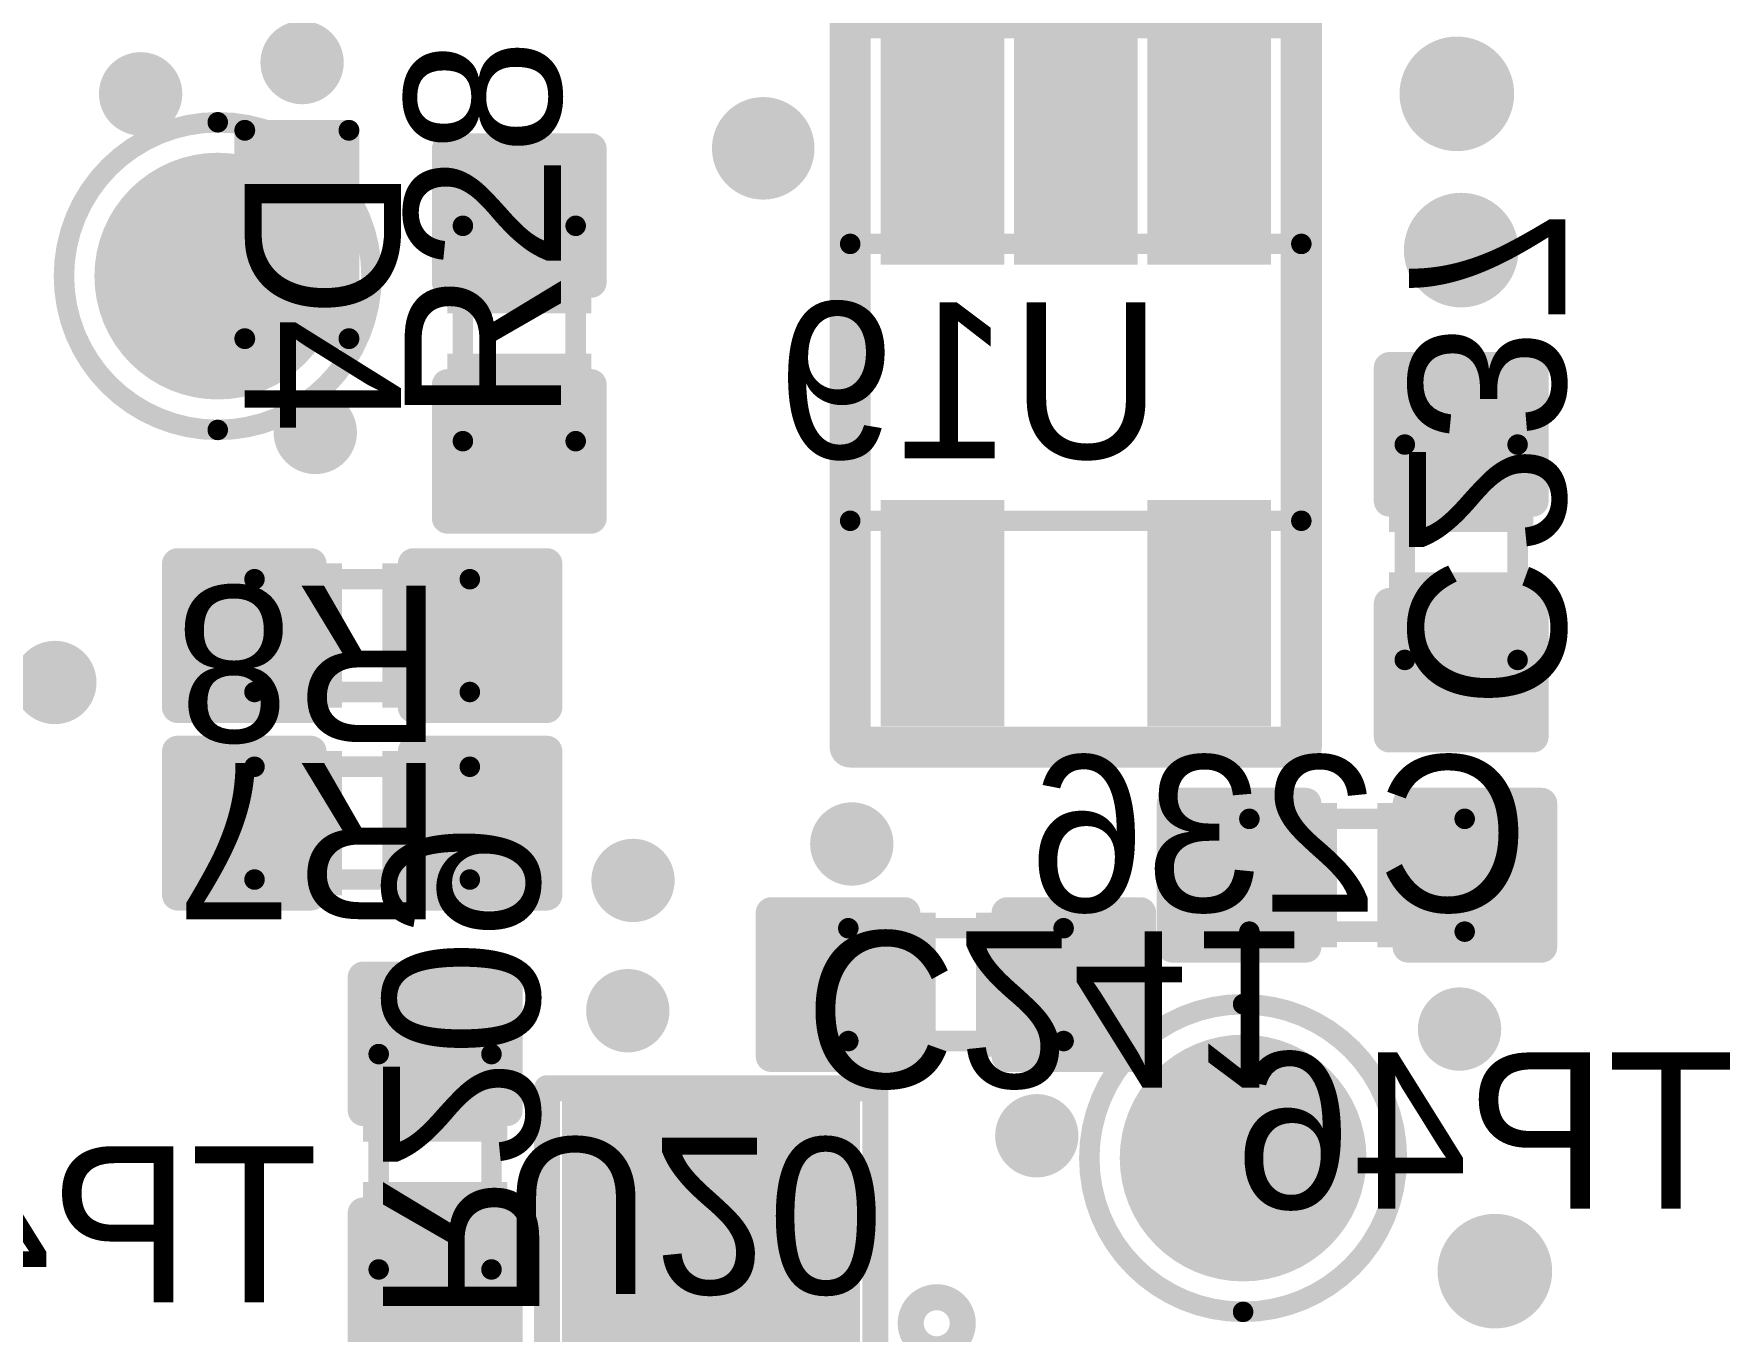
# Model space of a CAD drawing. Extents: x 722 to 1072, y 754 to 1061.
# Drawn here: x 796.27 to 804.54, y 1043.95 to 1050.28 of the extents above; entities that cross this region are included whole.
import ezdxf

# ---------------------------------------------------------------- set-up
doc = ezdxf.new("R2010")
doc.units = 0
doc.layers.get('0').update_dxf_attribs({"linetype": 'CONTINUOUS'})
for name, color, linetype in [('BOTTOMOVERLAY', 54, 'CONTINUOUS'), ('BOTTOMPASTE', 16, 'CONTINUOUS'), ('BOTTOMSOLDER', 6, 'CONTINUOUS'), ('MECHANICAL13', 56, 'CONTINUOUS'), ('MULTILAYER', 9, 'CONTINUOUS'), ('TOPOVERLAY', 2, 'CONTINUOUS'), ('TOPPASTE', 8, 'CONTINUOUS'), ('TOPSOLDER', 216, 'CONTINUOUS'), ('VIAHOLELAYER', 16, 'CONTINUOUS')]:
    doc.layers.add(name, color=color, linetype=linetype)

# ---------------------------------------------------------------- blocks, each defined once
blk = doc.blocks.new('R_0402_B_14')
at = {"layer": 'BOTTOMOVERLAY', "const_width": 0.1524}
for points in [[(-0.9001, -0.3499), (-0.9001, 0.3501)], [(-0.2501, 0.3501), (-0.9001, 0.3501)], [(0.8999, 0.3501), (0.2499, 0.3501)], [(0.8999, -0.3499), (0.8999, 0.3501)], [(-0.2501, -0.3499), (-0.9001, -0.3499)], [(0.8999, -0.3499), (0.2499, -0.3499)]]:
    blk.add_lwpolyline(points, dxfattribs=at)
at = {"layer": 'BOTTOMOVERLAY', "const_width": 0.0762}
for points in [[(-0.9382, 0.3501, 1), (-0.862, 0.3501, 1)], [(-0.9382, 0.3501, 1), (-0.862, 0.3501, 1)], [(-0.2882, 0.3501, 1), (-0.212, 0.3501, 1)], [(0.2118, 0.3501, 1), (0.288, 0.3501, 1)], [(0.8618, 0.3501, 1), (0.938, 0.3501, 1)], [(0.8618, 0.3501, 1), (0.938, 0.3501, 1)], [(-0.9382, -0.3499, 1), (-0.862, -0.3499, 1)], [(-0.9382, -0.3499, 1), (-0.862, -0.3499, 1)], [(-0.2882, -0.3499, 1), (-0.212, -0.3499, 1)], [(0.2118, -0.3499, 1), (0.288, -0.3499, 1)], [(0.8618, -0.3499, 1), (0.938, -0.3499, 1)], [(0.8618, -0.3499, 1), (0.938, -0.3499, 1)]]:
    blk.add_lwpolyline(points, format="xyb", close=True, dxfattribs=at)
at = {"layer": 'BOTTOMPASTE'}
for points in [[(-0.8, 0.25), (-0.8, -0.25), (-0.2, 0.25), (-0.2, -0.25)], [(0.2, 0.25), (0.2, -0.25), (0.8, 0.25), (0.8, -0.25)]]:
    blk.add_solid(points, dxfattribs=at)
at = {"layer": 'BOTTOMSOLDER'}
for points in [[(-0.9016, 0.3516), (-0.9016, -0.3516), (-0.0984, 0.3516), (-0.0984, -0.3516)], [(0.0984, 0.3516), (0.0984, -0.3516), (0.9016, 0.3516), (0.9016, -0.3516)]]:
    blk.add_solid(points, dxfattribs=at)
at = {"layer": 'MECHANICAL13', "const_width": 0.1}
for points in [[(-0.525, -0.275), (-0.525, 0.275)], [(0.525, 0.275), (-0.525, 0.275)], [(0.525, -0.275), (0.525, 0.275)], [(0.525, -0.275), (-0.525, -0.275)]]:
    blk.add_lwpolyline(points, dxfattribs=at)
at = {"layer": 'MECHANICAL13', "const_width": 0.05}
for points in [[(-0.55, 0.275, 1), (-0.5, 0.275, 1)], [(-0.55, 0.275, 1), (-0.5, 0.275, 1)], [(0.5, 0.275, 1), (0.55, 0.275, 1)], [(0.5, 0.275, 1), (0.55, 0.275, 1)], [(-0.55, -0.275, 1), (-0.5, -0.275, 1)], [(-0.55, -0.275, 1), (-0.5, -0.275, 1)], [(0.5, -0.275, 1), (0.55, -0.275, 1)], [(0.5, -0.275, 1), (0.55, -0.275, 1)]]:
    blk.add_lwpolyline(points, format="xyb", close=True, dxfattribs=at)
blk = doc.blocks.new('C_0402_B_34')
at = {"layer": 'BOTTOMOVERLAY', "const_width": 0.1524}
for points in [[(-0.9001, 0.3501), (-0.2501, 0.3501)], [(-0.9001, -0.3499), (-0.9001, 0.3501)], [(0.2499, 0.3501), (0.8999, 0.3501)], [(0.8999, -0.3499), (0.8999, 0.3501)], [(-0.9001, -0.3499), (-0.2501, -0.3499)], [(0.2499, -0.3499), (0.8999, -0.3499)]]:
    blk.add_lwpolyline(points, dxfattribs=at)
at = {"layer": 'BOTTOMOVERLAY', "const_width": 0.0762}
for points in [[(-0.9382, 0.3501, 1), (-0.862, 0.3501, 1)], [(-0.9382, 0.3501, 1), (-0.862, 0.3501, 1)], [(-0.2882, 0.3501, 1), (-0.212, 0.3501, 1)], [(0.2118, 0.3501, 1), (0.288, 0.3501, 1)], [(0.8618, 0.3501, 1), (0.938, 0.3501, 1)], [(0.8618, 0.3501, 1), (0.938, 0.3501, 1)], [(-0.9382, -0.3499, 1), (-0.862, -0.3499, 1)], [(-0.9382, -0.3499, 1), (-0.862, -0.3499, 1)], [(-0.2882, -0.3499, 1), (-0.212, -0.3499, 1)], [(0.2118, -0.3499, 1), (0.288, -0.3499, 1)], [(0.8618, -0.3499, 1), (0.938, -0.3499, 1)], [(0.8618, -0.3499, 1), (0.938, -0.3499, 1)]]:
    blk.add_lwpolyline(points, format="xyb", close=True, dxfattribs=at)
at = {"layer": 'BOTTOMPASTE'}
for points in [[(-0.8, 0.25), (-0.8, -0.25), (-0.2, 0.25), (-0.2, -0.25)], [(0.2, 0.25), (0.2, -0.25), (0.8, 0.25), (0.8, -0.25)]]:
    blk.add_solid(points, dxfattribs=at)
at = {"layer": 'BOTTOMSOLDER'}
for points in [[(-0.9016, 0.3516), (-0.9016, -0.3516), (-0.0984, 0.3516), (-0.0984, -0.3516)], [(0.0984, 0.3516), (0.0984, -0.3516), (0.9016, 0.3516), (0.9016, -0.3516)]]:
    blk.add_solid(points, dxfattribs=at)
at = {"layer": 'MECHANICAL13', "const_width": 0.1}
for points in [[(-0.525, 0.275), (0.525, 0.275)], [(-0.525, -0.275), (-0.525, 0.275)], [(0.525, -0.275), (0.525, 0.275)], [(-0.525, -0.275), (0.525, -0.275)]]:
    blk.add_lwpolyline(points, dxfattribs=at)
at = {"layer": 'MECHANICAL13', "const_width": 0.05}
for points in [[(-0.55, 0.275, 1), (-0.5, 0.275, 1)], [(-0.55, 0.275, 1), (-0.5, 0.275, 1)], [(0.5, 0.275, 1), (0.55, 0.275, 1)], [(0.5, 0.275, 1), (0.55, 0.275, 1)], [(-0.55, -0.275, 1), (-0.5, -0.275, 1)], [(-0.55, -0.275, 1), (-0.5, -0.275, 1)], [(0.5, -0.275, 1), (0.55, -0.275, 1)], [(0.5, -0.275, 1), (0.55, -0.275, 1)]]:
    blk.add_lwpolyline(points, format="xyb", close=True, dxfattribs=at)
blk = doc.blocks.new('DQE_B_37')
at = {"layer": 'BOTTOMOVERLAY', "const_width": 0.127}
for points in [[(-0.8, 0.765), (-0.8, -0.765)], [(0.8, 0.765), (-0.8, 0.765)], [(0.8, 0.765), (0.8, -0.765)], [(0.8, -0.765), (-0.8, -0.765)]]:
    blk.add_lwpolyline(points, dxfattribs=at)
at = {"layer": 'BOTTOMOVERLAY'}
for points, const_width in [([(-0.8318, 0.765, 1), (-0.7683, 0.765, 1)], 0.0635), ([(-0.8318, 0.765, 1), (-0.7683, 0.765, 1)], 0.0635), ([(0.7683, 0.765, 1), (0.8318, 0.765, 1)], 0.0635), ([(0.7683, 0.765, 1), (0.8318, 0.765, 1)], 0.0635), ([(-0.973, 0.381, 1), (-1.227, 0.381, 1)], 0.127), ([(-1.2588, 0.381, 1), (-1.1953, 0.381, 1)], 0.0635), ([(-1.0048, 0.381, 1), (-0.9413, 0.381, 1)], 0.0635), ([(-0.8318, -0.765, 1), (-0.7683, -0.765, 1)], 0.0635), ([(-0.8318, -0.765, 1), (-0.7683, -0.765, 1)], 0.0635), ([(0.7683, -0.765, 1), (0.8318, -0.765, 1)], 0.0635), ([(0.7683, -0.765, 1), (0.8318, -0.765, 1)], 0.0635)]:
    blk.add_lwpolyline(points, format="xyb", close=True, dxfattribs=dict(at, const_width=const_width))
at = {"layer": 'BOTTOMPASTE'}
for points in [[(-0.625, 0.6), (-0.625, 0.07), (-0.425, 0.6), (-0.425, 0.07)], [(-0.275, 0.6), (-0.275, 0.07), (-0.075, 0.6), (-0.075, 0.07)], [(0.075, 0.6), (0.075, 0.07), (0.275, 0.6), (0.275, 0.07)], [(0.425, 0.6), (0.425, 0.07), (0.625, 0.6), (0.625, 0.07)], [(-0.625, -0.07), (-0.625, -0.6), (-0.425, -0.07), (-0.425, -0.6)], [(-0.275, -0.07), (-0.275, -0.6), (-0.075, -0.07), (-0.075, -0.6)], [(0.075, -0.07), (0.075, -0.6), (0.275, -0.07), (0.275, -0.6)], [(0.425, -0.07), (0.425, -0.6), (0.625, -0.07), (0.625, -0.6)]]:
    blk.add_solid(points, dxfattribs=at)
at = {"layer": 'BOTTOMSOLDER'}
for points in [[(-0.7266, 0.7016), (-0.7266, -0.0316), (-0.3234, 0.7016), (-0.3234, -0.0316)], [(-0.3766, 0.7016), (-0.3766, -0.0316), (0.0266, 0.7016), (0.0266, -0.0316)], [(-0.0266, 0.7016), (-0.0266, -0.0316), (0.3766, 0.7016), (0.3766, -0.0316)], [(0.3234, 0.7016), (0.3234, -0.0316), (0.7266, 0.7016), (0.7266, -0.0316)], [(-0.7266, 0.0316), (-0.7266, -0.7016), (-0.3234, 0.0316), (-0.3234, -0.7016)], [(-0.3766, 0.0316), (-0.3766, -0.7016), (0.0266, 0.0316), (0.0266, -0.7016)], [(-0.0266, 0.0316), (-0.0266, -0.7016), (0.3766, 0.0316), (0.3766, -0.7016)], [(0.3234, 0.0316), (0.3234, -0.7016), (0.7266, 0.0316), (0.7266, -0.7016)]]:
    blk.add_solid(points, dxfattribs=at)
blk = doc.blocks.new('TESTPOINT2_B_67')
at = {"layer": 'BOTTOMOVERLAY'}
for points, const_width in [([(0.75, 0, 1), (-0.75, 0, 1)], 0.1), ([(-0.775, 0, 1), (-0.725, 0, 1)], 0.05), ([(0.725, 0, 1), (0.775, 0, 1)], 0.05)]:
    blk.add_lwpolyline(points, format="xyb", close=True, dxfattribs=dict(at, const_width=const_width))
at = {"layer": 'BOTTOMPASTE', "const_width": 0.5}
blk.add_lwpolyline([(-0.25, 0, 1), (0.25, 0, 1)], format="xyb", close=True, dxfattribs=at)
at = {"layer": 'BOTTOMSOLDER', "const_width": 0.6016}
blk.add_lwpolyline([(-0.3008, 0, 1), (0.3008, 0, 1)], format="xyb", close=True, dxfattribs=at)
blk = doc.blocks.new('0201_202')
at = {"layer": 'TOPOVERLAY', "const_width": 0.1016}
for points in [[(-0.508, 0.254), (0.508, 0.254)], [(-0.508, 0.254), (-0.508, -0.254)], [(0.508, 0.254), (0.508, -0.254)], [(-0.508, -0.254), (0.508, -0.254)]]:
    blk.add_lwpolyline(points, dxfattribs=at)
at = {"layer": 'TOPOVERLAY', "const_width": 0.0508}
for points in [[(-0.5334, 0.254, 1), (-0.4826, 0.254, 1)], [(-0.5334, 0.254, 1), (-0.4826, 0.254, 1)], [(0.4826, 0.254, 1), (0.5334, 0.254, 1)], [(0.4826, 0.254, 1), (0.5334, 0.254, 1)], [(-0.5334, -0.254, 1), (-0.4826, -0.254, 1)], [(-0.5334, -0.254, 1), (-0.4826, -0.254, 1)], [(0.4826, -0.254, 1), (0.5334, -0.254, 1)], [(0.4826, -0.254, 1), (0.5334, -0.254, 1)]]:
    blk.add_lwpolyline(points, format="xyb", close=True, dxfattribs=at)
at = {"layer": 'TOPPASTE'}
for points in [[(-0.09, -0.175), (-0.09, 0.175), (-0.44, -0.175), (-0.44, 0.175)], [(0.44, -0.175), (0.44, 0.175), (0.09, -0.175), (0.09, 0.175)]]:
    blk.add_solid(points, dxfattribs=at)
at = {"layer": 'TOPSOLDER'}
for points in [[(0.0116, -0.2766), (0.0116, 0.2766), (-0.5416, -0.2766), (-0.5416, 0.2766)], [(0.5416, -0.2766), (0.5416, 0.2766), (-0.0116, -0.2766), (-0.0116, 0.2766)]]:
    blk.add_solid(points, dxfattribs=at)
blk = doc.blocks.new('R_0402_235')
at = {"layer": 'MECHANICAL13', "const_width": 0.1}
for points in [[(-0.525, -0.275), (-0.525, 0.275)], [(0.525, 0.275), (-0.525, 0.275)], [(0.525, -0.275), (0.525, 0.275)], [(0.525, -0.275), (-0.525, -0.275)]]:
    blk.add_lwpolyline(points, dxfattribs=at)
at = {"layer": 'MECHANICAL13', "const_width": 0.05}
for points in [[(-0.55, 0.275, 1), (-0.5, 0.275, 1)], [(-0.55, 0.275, 1), (-0.5, 0.275, 1)], [(0.5, 0.275, 1), (0.55, 0.275, 1)], [(0.5, 0.275, 1), (0.55, 0.275, 1)], [(-0.55, -0.275, 1), (-0.5, -0.275, 1)], [(-0.55, -0.275, 1), (-0.5, -0.275, 1)], [(0.5, -0.275, 1), (0.55, -0.275, 1)], [(0.5, -0.275, 1), (0.55, -0.275, 1)]]:
    blk.add_lwpolyline(points, format="xyb", close=True, dxfattribs=at)
at = {"layer": 'TOPOVERLAY', "const_width": 0.1524}
for points in [[(-0.9001, -0.3501), (-0.9001, 0.3499)], [(-0.2501, 0.3499), (-0.9001, 0.3499)], [(0.8999, 0.3499), (0.2499, 0.3499)], [(0.8999, -0.3501), (0.8999, 0.3499)], [(-0.2501, -0.3501), (-0.9001, -0.3501)], [(0.8999, -0.3501), (0.2499, -0.3501)]]:
    blk.add_lwpolyline(points, dxfattribs=at)
at = {"layer": 'TOPOVERLAY', "const_width": 0.0762}
for points in [[(-0.9382, 0.3499, 1), (-0.862, 0.3499, 1)], [(-0.9382, 0.3499, 1), (-0.862, 0.3499, 1)], [(-0.2882, 0.3499, 1), (-0.212, 0.3499, 1)], [(0.2118, 0.3499, 1), (0.288, 0.3499, 1)], [(0.8618, 0.3499, 1), (0.938, 0.3499, 1)], [(0.8618, 0.3499, 1), (0.938, 0.3499, 1)], [(-0.9382, -0.3501, 1), (-0.862, -0.3501, 1)], [(-0.9382, -0.3501, 1), (-0.862, -0.3501, 1)], [(-0.2882, -0.3501, 1), (-0.212, -0.3501, 1)], [(0.2118, -0.3501, 1), (0.288, -0.3501, 1)], [(0.8618, -0.3501, 1), (0.938, -0.3501, 1)], [(0.8618, -0.3501, 1), (0.938, -0.3501, 1)]]:
    blk.add_lwpolyline(points, format="xyb", close=True, dxfattribs=at)
at = {"layer": 'TOPPASTE'}
for points in [[(-0.2, -0.25), (-0.2, 0.25), (-0.8, -0.25), (-0.8, 0.25)], [(0.8, -0.25), (0.8, 0.25), (0.2, -0.25), (0.2, 0.25)]]:
    blk.add_solid(points, dxfattribs=at)
at = {"layer": 'TOPSOLDER'}
for points in [[(-0.0984, -0.3516), (-0.0984, 0.3516), (-0.9016, -0.3516), (-0.9016, 0.3516)], [(0.9016, -0.3516), (0.9016, 0.3516), (0.0984, -0.3516), (0.0984, 0.3516)]]:
    blk.add_solid(points, dxfattribs=at)
blk = doc.blocks.new('R_0402_252')
at = {"layer": 'MECHANICAL13', "const_width": 0.1}
for points in [[(0.525, 0.275), (-0.525, 0.275)], [(-0.525, 0.275), (-0.525, -0.275)], [(0.525, 0.275), (0.525, -0.275)], [(0.525, -0.275), (-0.525, -0.275)]]:
    blk.add_lwpolyline(points, dxfattribs=at)
at = {"layer": 'MECHANICAL13', "const_width": 0.05}
for points in [[(-0.55, 0.275, 1), (-0.5, 0.275, 1)], [(-0.55, 0.275, 1), (-0.5, 0.275, 1)], [(0.5, 0.275, 1), (0.55, 0.275, 1)], [(0.5, 0.275, 1), (0.55, 0.275, 1)], [(-0.55, -0.275, 1), (-0.5, -0.275, 1)], [(-0.55, -0.275, 1), (-0.5, -0.275, 1)], [(0.5, -0.275, 1), (0.55, -0.275, 1)], [(0.5, -0.275, 1), (0.55, -0.275, 1)]]:
    blk.add_lwpolyline(points, format="xyb", close=True, dxfattribs=at)
at = {"layer": 'TOPOVERLAY', "const_width": 0.1524}
for points in [[(-0.2501, 0.3499), (-0.9001, 0.3499)], [(-0.9001, 0.3499), (-0.9001, -0.3501)], [(0.8999, 0.3499), (0.2499, 0.3499)], [(0.8999, 0.3499), (0.8999, -0.3501)], [(-0.2501, -0.3501), (-0.9001, -0.3501)], [(0.8999, -0.3501), (0.2499, -0.3501)]]:
    blk.add_lwpolyline(points, dxfattribs=at)
at = {"layer": 'TOPOVERLAY', "const_width": 0.0762}
for points in [[(-0.9382, 0.3499, 1), (-0.862, 0.3499, 1)], [(-0.9382, 0.3499, 1), (-0.862, 0.3499, 1)], [(-0.2882, 0.3499, 1), (-0.212, 0.3499, 1)], [(0.2118, 0.3499, 1), (0.288, 0.3499, 1)], [(0.8618, 0.3499, 1), (0.938, 0.3499, 1)], [(0.8618, 0.3499, 1), (0.938, 0.3499, 1)], [(-0.9382, -0.3501, 1), (-0.862, -0.3501, 1)], [(-0.9382, -0.3501, 1), (-0.862, -0.3501, 1)], [(-0.2882, -0.3501, 1), (-0.212, -0.3501, 1)], [(0.2118, -0.3501, 1), (0.288, -0.3501, 1)], [(0.8618, -0.3501, 1), (0.938, -0.3501, 1)], [(0.8618, -0.3501, 1), (0.938, -0.3501, 1)]]:
    blk.add_lwpolyline(points, format="xyb", close=True, dxfattribs=at)
at = {"layer": 'TOPPASTE'}
for points in [[(-0.2, -0.25), (-0.2, 0.25), (-0.8, -0.25), (-0.8, 0.25)], [(0.8, -0.25), (0.8, 0.25), (0.2, -0.25), (0.2, 0.25)]]:
    blk.add_solid(points, dxfattribs=at)
at = {"layer": 'TOPSOLDER'}
for points in [[(-0.0984, -0.3516), (-0.0984, 0.3516), (-0.9016, -0.3516), (-0.9016, 0.3516)], [(0.9016, -0.3516), (0.9016, 0.3516), (0.0984, -0.3516), (0.0984, 0.3516)]]:
    blk.add_solid(points, dxfattribs=at)
blk = doc.blocks.new('R_0402_261')
at = {"layer": 'MECHANICAL13', "const_width": 0.1}
for points in [[(-0.525, 0.275), (-0.525, -0.275)], [(0.525, 0.275), (-0.525, 0.275)], [(0.525, 0.275), (0.525, -0.275)], [(0.525, -0.275), (-0.525, -0.275)]]:
    blk.add_lwpolyline(points, dxfattribs=at)
at = {"layer": 'MECHANICAL13', "const_width": 0.05}
for points in [[(-0.55, 0.275, 1), (-0.5, 0.275, 1)], [(-0.55, 0.275, 1), (-0.5, 0.275, 1)], [(0.5, 0.275, 1), (0.55, 0.275, 1)], [(0.5, 0.275, 1), (0.55, 0.275, 1)], [(-0.55, -0.275, 1), (-0.5, -0.275, 1)], [(-0.55, -0.275, 1), (-0.5, -0.275, 1)], [(0.5, -0.275, 1), (0.55, -0.275, 1)], [(0.5, -0.275, 1), (0.55, -0.275, 1)]]:
    blk.add_lwpolyline(points, format="xyb", close=True, dxfattribs=at)
at = {"layer": 'TOPOVERLAY', "const_width": 0.1524}
for points in [[(-0.9001, 0.3499), (-0.9001, -0.3501)], [(-0.2501, 0.3499), (-0.9001, 0.3499)], [(0.8999, 0.3499), (0.2499, 0.3499)], [(0.8999, 0.3499), (0.8999, -0.3501)], [(-0.2501, -0.3501), (-0.9001, -0.3501)], [(0.8999, -0.3501), (0.2499, -0.3501)]]:
    blk.add_lwpolyline(points, dxfattribs=at)
at = {"layer": 'TOPOVERLAY', "const_width": 0.0762}
for points in [[(-0.9382, 0.3499, 1), (-0.862, 0.3499, 1)], [(-0.9382, 0.3499, 1), (-0.862, 0.3499, 1)], [(-0.2882, 0.3499, 1), (-0.212, 0.3499, 1)], [(0.2118, 0.3499, 1), (0.288, 0.3499, 1)], [(0.8618, 0.3499, 1), (0.938, 0.3499, 1)], [(0.8618, 0.3499, 1), (0.938, 0.3499, 1)], [(-0.9382, -0.3501, 1), (-0.862, -0.3501, 1)], [(-0.9382, -0.3501, 1), (-0.862, -0.3501, 1)], [(-0.2882, -0.3501, 1), (-0.212, -0.3501, 1)], [(0.2118, -0.3501, 1), (0.288, -0.3501, 1)], [(0.8618, -0.3501, 1), (0.938, -0.3501, 1)], [(0.8618, -0.3501, 1), (0.938, -0.3501, 1)]]:
    blk.add_lwpolyline(points, format="xyb", close=True, dxfattribs=at)
at = {"layer": 'TOPPASTE'}
for points in [[(-0.2, -0.25), (-0.2, 0.25), (-0.8, -0.25), (-0.8, 0.25)], [(0.8, -0.25), (0.8, 0.25), (0.2, -0.25), (0.2, 0.25)]]:
    blk.add_solid(points, dxfattribs=at)
at = {"layer": 'TOPSOLDER'}
for points in [[(-0.0984, -0.3516), (-0.0984, 0.3516), (-0.9016, -0.3516), (-0.9016, 0.3516)], [(0.9016, -0.3516), (0.9016, 0.3516), (0.0984, -0.3516), (0.0984, 0.3516)]]:
    blk.add_solid(points, dxfattribs=at)
blk = doc.blocks.new('C_0402_B_303')
at = {"layer": 'BOTTOMOVERLAY', "const_width": 0.1524}
for points in [[(-0.9001, -0.3499), (-0.9001, 0.3501)], [(-0.9001, 0.3501), (-0.2501, 0.3501)], [(0.2499, 0.3501), (0.8999, 0.3501)], [(0.8999, -0.3499), (0.8999, 0.3501)], [(-0.9001, -0.3499), (-0.2501, -0.3499)], [(0.2499, -0.3499), (0.8999, -0.3499)]]:
    blk.add_lwpolyline(points, dxfattribs=at)
at = {"layer": 'BOTTOMOVERLAY', "const_width": 0.0762}
for points in [[(-0.9382, 0.3501, 1), (-0.862, 0.3501, 1)], [(-0.9382, 0.3501, 1), (-0.862, 0.3501, 1)], [(-0.2882, 0.3501, 1), (-0.212, 0.3501, 1)], [(0.2118, 0.3501, 1), (0.288, 0.3501, 1)], [(0.8618, 0.3501, 1), (0.938, 0.3501, 1)], [(0.8618, 0.3501, 1), (0.938, 0.3501, 1)], [(-0.9382, -0.3499, 1), (-0.862, -0.3499, 1)], [(-0.9382, -0.3499, 1), (-0.862, -0.3499, 1)], [(-0.2882, -0.3499, 1), (-0.212, -0.3499, 1)], [(0.2118, -0.3499, 1), (0.288, -0.3499, 1)], [(0.8618, -0.3499, 1), (0.938, -0.3499, 1)], [(0.8618, -0.3499, 1), (0.938, -0.3499, 1)]]:
    blk.add_lwpolyline(points, format="xyb", close=True, dxfattribs=at)
at = {"layer": 'BOTTOMPASTE'}
for points in [[(-0.8, 0.25), (-0.8, -0.25), (-0.2, 0.25), (-0.2, -0.25)], [(0.2, 0.25), (0.2, -0.25), (0.8, 0.25), (0.8, -0.25)]]:
    blk.add_solid(points, dxfattribs=at)
at = {"layer": 'BOTTOMSOLDER'}
for points in [[(-0.9016, 0.3516), (-0.9016, -0.3516), (-0.0984, 0.3516), (-0.0984, -0.3516)], [(0.0984, 0.3516), (0.0984, -0.3516), (0.9016, 0.3516), (0.9016, -0.3516)]]:
    blk.add_solid(points, dxfattribs=at)
at = {"layer": 'MECHANICAL13', "const_width": 0.1}
for points in [[(-0.525, -0.275), (-0.525, 0.275)], [(-0.525, 0.275), (0.525, 0.275)], [(0.525, -0.275), (0.525, 0.275)], [(-0.525, -0.275), (0.525, -0.275)]]:
    blk.add_lwpolyline(points, dxfattribs=at)
at = {"layer": 'MECHANICAL13', "const_width": 0.05}
for points in [[(-0.55, 0.275, 1), (-0.5, 0.275, 1)], [(-0.55, 0.275, 1), (-0.5, 0.275, 1)], [(0.5, 0.275, 1), (0.55, 0.275, 1)], [(0.5, 0.275, 1), (0.55, 0.275, 1)], [(-0.55, -0.275, 1), (-0.5, -0.275, 1)], [(-0.55, -0.275, 1), (-0.5, -0.275, 1)], [(0.5, -0.275, 1), (0.55, -0.275, 1)], [(0.5, -0.275, 1), (0.55, -0.275, 1)]]:
    blk.add_lwpolyline(points, format="xyb", close=True, dxfattribs=at)
blk = doc.blocks.new('C_0402_B_304')
at = {"layer": 'BOTTOMOVERLAY', "const_width": 0.1524}
for points in [[(-0.9001, 0.3501), (-0.9001, -0.3499)], [(-0.9001, 0.3501), (-0.2501, 0.3501)], [(0.2499, 0.3501), (0.8999, 0.3501)], [(0.8999, 0.3501), (0.8999, -0.3499)], [(-0.9001, -0.3499), (-0.2501, -0.3499)], [(0.2499, -0.3499), (0.8999, -0.3499)]]:
    blk.add_lwpolyline(points, dxfattribs=at)
at = {"layer": 'BOTTOMOVERLAY', "const_width": 0.0762}
for points in [[(-0.9382, 0.3501, 1), (-0.862, 0.3501, 1)], [(-0.9382, 0.3501, 1), (-0.862, 0.3501, 1)], [(-0.2882, 0.3501, 1), (-0.212, 0.3501, 1)], [(0.2118, 0.3501, 1), (0.288, 0.3501, 1)], [(0.8618, 0.3501, 1), (0.938, 0.3501, 1)], [(0.8618, 0.3501, 1), (0.938, 0.3501, 1)], [(-0.9382, -0.3499, 1), (-0.862, -0.3499, 1)], [(-0.9382, -0.3499, 1), (-0.862, -0.3499, 1)], [(-0.2882, -0.3499, 1), (-0.212, -0.3499, 1)], [(0.2118, -0.3499, 1), (0.288, -0.3499, 1)], [(0.8618, -0.3499, 1), (0.938, -0.3499, 1)], [(0.8618, -0.3499, 1), (0.938, -0.3499, 1)]]:
    blk.add_lwpolyline(points, format="xyb", close=True, dxfattribs=at)
at = {"layer": 'BOTTOMPASTE'}
for points in [[(-0.8, 0.25), (-0.8, -0.25), (-0.2, 0.25), (-0.2, -0.25)], [(0.2, 0.25), (0.2, -0.25), (0.8, 0.25), (0.8, -0.25)]]:
    blk.add_solid(points, dxfattribs=at)
at = {"layer": 'BOTTOMSOLDER'}
for points in [[(-0.9016, 0.3516), (-0.9016, -0.3516), (-0.0984, 0.3516), (-0.0984, -0.3516)], [(0.0984, 0.3516), (0.0984, -0.3516), (0.9016, 0.3516), (0.9016, -0.3516)]]:
    blk.add_solid(points, dxfattribs=at)
at = {"layer": 'MECHANICAL13', "const_width": 0.1}
for points in [[(-0.525, 0.275), (-0.525, -0.275)], [(-0.525, 0.275), (0.525, 0.275)], [(0.525, 0.275), (0.525, -0.275)], [(-0.525, -0.275), (0.525, -0.275)]]:
    blk.add_lwpolyline(points, dxfattribs=at)
at = {"layer": 'MECHANICAL13', "const_width": 0.05}
for points in [[(-0.55, 0.275, 1), (-0.5, 0.275, 1)], [(-0.55, 0.275, 1), (-0.5, 0.275, 1)], [(0.5, 0.275, 1), (0.55, 0.275, 1)], [(0.5, 0.275, 1), (0.55, 0.275, 1)], [(-0.55, -0.275, 1), (-0.5, -0.275, 1)], [(-0.55, -0.275, 1), (-0.5, -0.275, 1)], [(0.5, -0.275, 1), (0.55, -0.275, 1)], [(0.5, -0.275, 1), (0.55, -0.275, 1)]]:
    blk.add_lwpolyline(points, format="xyb", close=True, dxfattribs=at)
blk = doc.blocks.new('SC70_B_319')
at = {"layer": 'BOTTOMOVERLAY', "const_width": 0.2}
for points in [[(-1.778, -1.1), (-1.778, 1.1)], [(1.778, 1.1), (-1.778, 1.1)], [(1.778, -1.1), (1.778, 1.1)], [(1.778, -1.1), (-1.778, -1.1)]]:
    blk.add_lwpolyline(points, dxfattribs=at)
at = {"layer": 'BOTTOMOVERLAY'}
for points, const_width in [([(-1.828, 1.1, 1), (-1.728, 1.1, 1)], 0.1), ([(-1.828, 1.1, 1), (-1.728, 1.1, 1)], 0.1), ([(1.728, 1.1, 1), (1.828, 1.1, 1)], 0.1), ([(1.728, 1.1, 1), (1.828, 1.1, 1)], 0.1), ([(-1.828, -1.1, 1), (-1.728, -1.1, 1)], 0.1), ([(-1.828, -1.1, 1), (-1.728, -1.1, 1)], 0.1), ([(1.728, -1.1, 1), (1.828, -1.1, 1)], 0.1), ([(1.728, -1.1, 1), (1.828, -1.1, 1)], 0.1), ([(-1.016, -1.524, 1), (-1.266, -1.524, 1)], 0.25), ([(-1.3285, -1.524, 1), (-1.2035, -1.524, 1)], 0.125), ([(-1.0785, -1.524, 1), (-0.9535, -1.524, 1)], 0.125)]:
    blk.add_lwpolyline(points, format="xyb", close=True, dxfattribs=dict(at, const_width=const_width))
at = {"layer": 'BOTTOMPASTE'}
for points in [[(-1.575, 0.85), (-1.575, 0.45), (-0.675, 0.85), (-0.675, 0.45)], [(0.675, 0.85), (0.675, 0.45), (1.575, 0.85), (1.575, 0.45)], [(-1.575, 0.2), (-1.575, -0.2), (-0.675, 0.2), (-0.675, -0.2)], [(-1.575, -0.45), (-1.575, -0.85), (-0.675, -0.45), (-0.675, -0.85)], [(0.675, -0.45), (0.675, -0.85), (1.575, -0.45), (1.575, -0.85)]]:
    blk.add_solid(points, dxfattribs=at)
at = {"layer": 'BOTTOMSOLDER'}
for points in [[(-1.6766, 0.9516), (-1.6766, 0.3484), (-0.5734, 0.9516), (-0.5734, 0.3484)], [(0.5734, 0.9516), (0.5734, 0.3484), (1.6766, 0.9516), (1.6766, 0.3484)], [(-1.6766, 0.3016), (-1.6766, -0.3016), (-0.5734, 0.3016), (-0.5734, -0.3016)], [(-1.6766, -0.3484), (-1.6766, -0.9516), (-0.5734, -0.3484), (-0.5734, -0.9516)], [(0.5734, -0.3484), (0.5734, -0.9516), (1.6766, -0.3484), (1.6766, -0.9516)]]:
    blk.add_solid(points, dxfattribs=at)
at = {"layer": 'MECHANICAL13', "const_width": 0.1}
for points in [[(0.675, 1.1), (-0.675, 1.1)], [(-0.675, -1.1), (-0.675, 1.1)], [(0.675, -1.1), (0.675, 1.1)], [(0.675, -1.1), (-0.675, -1.1)]]:
    blk.add_lwpolyline(points, dxfattribs=at)
at = {"layer": 'MECHANICAL13', "const_width": 0.05}
for points in [[(-0.7, 1.1, 1), (-0.65, 1.1, 1)], [(-0.7, 1.1, 1), (-0.65, 1.1, 1)], [(0.65, 1.1, 1), (0.7, 1.1, 1)], [(0.65, 1.1, 1), (0.7, 1.1, 1)], [(-0.7, -1.1, 1), (-0.65, -1.1, 1)], [(-0.7, -1.1, 1), (-0.65, -1.1, 1)], [(0.65, -1.1, 1), (0.7, -1.1, 1)], [(0.65, -1.1, 1), (0.7, -1.1, 1)]]:
    blk.add_lwpolyline(points, format="xyb", close=True, dxfattribs=at)
blk = doc.blocks.new('TESTPOINT2_B_328')
at = {"layer": 'BOTTOMOVERLAY'}
for points, const_width in [([(0.75, 0, 1), (-0.75, 0, 1)], 0.1), ([(-0.775, 0, 1), (-0.725, 0, 1)], 0.05), ([(0.725, 0, 1), (0.775, 0, 1)], 0.05)]:
    blk.add_lwpolyline(points, format="xyb", close=True, dxfattribs=dict(at, const_width=const_width))
at = {"layer": 'BOTTOMPASTE', "const_width": 0.5}
blk.add_lwpolyline([(-0.25, 0, 1), (0.25, 0, 1)], format="xyb", close=True, dxfattribs=at)
at = {"layer": 'BOTTOMSOLDER', "const_width": 0.6016}
blk.add_lwpolyline([(-0.3008, 0, 1), (0.3008, 0, 1)], format="xyb", close=True, dxfattribs=at)

msp = doc.modelspace()

# ---------------------------------------------------------------- linework, layer by layer
at = {"layer": 'MULTILAYER'}
for points, const_width in [([(797.4723, 1050.1398, 1), (797.6755, 1050.1398, 1)], 0.2032), ([(803.0654, 1049.9872, 1), (803.3448, 1049.9872, 1)], 0.2794), ([(796.6849, 1049.9874, 1), (796.8881, 1049.9874, 1)], 0.2032), ([(803.0866, 1049.2254, 1), (803.366, 1049.2254, 1)], 0.2794), ([(797.5367, 1048.3364, 1), (797.7399, 1048.3364, 1)], 0.2032), ([(796.2667, 1047.1172, 1), (796.4699, 1047.1172, 1)], 0.2032), ([(800.1529, 1046.3298, 1), (800.3561, 1046.3298, 1)], 0.2032), ([(799.0861, 1046.152, 1), (799.2893, 1046.152, 1)], 0.2032), ([(799.0607, 1045.517, 1), (799.2639, 1045.517, 1)], 0.2032), ([(803.1167, 1045.4274, 1), (803.3199, 1045.4274, 1)], 0.2032), ([(801.0551, 1044.9072, 1), (801.2583, 1044.9072, 1)], 0.2032), ([(803.2508, 1044.247, 1), (803.5302, 1044.247, 1)], 0.2794)]:
    msp.add_lwpolyline(points, format="xyb", close=True, dxfattribs=dict(at, const_width=const_width))
at = {"layer": 'VIAHOLELAYER'}
for points, const_width in [([(797.5231, 1050.1398, 1), (797.6247, 1050.1398, 1)], 0.1016), ([(803.1289, 1049.9872, 1), (803.2813, 1049.9872, 1)], 0.1524), ([(796.7357, 1049.9874, 1), (796.8373, 1049.9874, 1)], 0.1016), ([(803.1501, 1049.2254, 1), (803.3025, 1049.2254, 1)], 0.1524), ([(797.5875, 1048.3364, 1), (797.6891, 1048.3364, 1)], 0.1016), ([(796.3175, 1047.1172, 1), (796.4191, 1047.1172, 1)], 0.1016), ([(800.2037, 1046.3298, 1), (800.3053, 1046.3298, 1)], 0.1016), ([(799.1369, 1046.152, 1), (799.2385, 1046.152, 1)], 0.1016), ([(799.1115, 1045.517, 1), (799.2131, 1045.517, 1)], 0.1016), ([(803.1675, 1045.4274, 1), (803.2691, 1045.4274, 1)], 0.1016), ([(801.1059, 1044.9072, 1), (801.2075, 1044.9072, 1)], 0.1016), ([(803.3143, 1044.247, 1), (803.4667, 1044.247, 1)], 0.1524)]:
    msp.add_lwpolyline(points, format="xyb", close=True, dxfattribs=dict(at, const_width=const_width))

# ---------------------------------------------------------------- block references
for name, p, rotation in [('SC70_B_319', (801.3467, 1048.5806), 270), ('TESTPOINT2_B_328', (797.1627, 1049.0986), 270), ('0201_202', (797.5485, 1049.3016), 90), ('R_0402_235', (798.6331, 1048.8188), 270), ('C_0402_B_304', (803.2263, 1047.7522), 90), ('R_0402_261', (797.8669, 1047.3458), 180), ('R_0402_252', (797.8669, 1046.4314), 180), ('C_0402_B_303', (802.7183, 1046.1774), 360), ('C_0402_B_34', (800.7625, 1045.644), 360), ('R_0402_B_14', (798.2225, 1044.7804), 270), ('TESTPOINT2_B_67', (802.1627, 1044.7986), 90), ('DQE_B_37', (799.5687, 1044.374), 180)]:
    msp.add_blockref(name, p, dxfattribs=dict(rotation=rotation))

# ---------------------------------------------------------------- texts
at = {"layer": 'BOTTOMOVERLAY', "text_generation_flag": 2}
for s, rotation, p in [('C237', 270, (802.9723, 1046.9902)), ('R209', 270, (797.9685, 1043.993)), ('C241', 180, (800.0259, 1045.9038)), ('U20', 180, (798.5417, 1044.898))]:
    msp.add_text(s, height=0.762, rotation=rotation, dxfattribs=at).set_placement(p)
for s, p in [('U19', (801.7649, 1048.2094)), ('C236', (803.5565, 1045.9996)), ('TP46', (804.5603, 1044.5516)), ('TP47', (797.6515, 1044.0944))]:
    msp.add_text(s, height=0.762, dxfattribs=at).set_placement(p)
at = {"layer": 'TOPOVERLAY'}
for s, rotation, p in [('R28', 90, (798.8363, 1048.387)), ('D4', 270, (797.2945, 1049.6318)), ('R8', 180, (798.2601, 1047.5888)), ('R7', 180, (798.2601, 1046.7252))]:
    msp.add_text(s, height=0.762, rotation=rotation, dxfattribs=at).set_placement(p)

doc.saveas('drawing.dxf')
